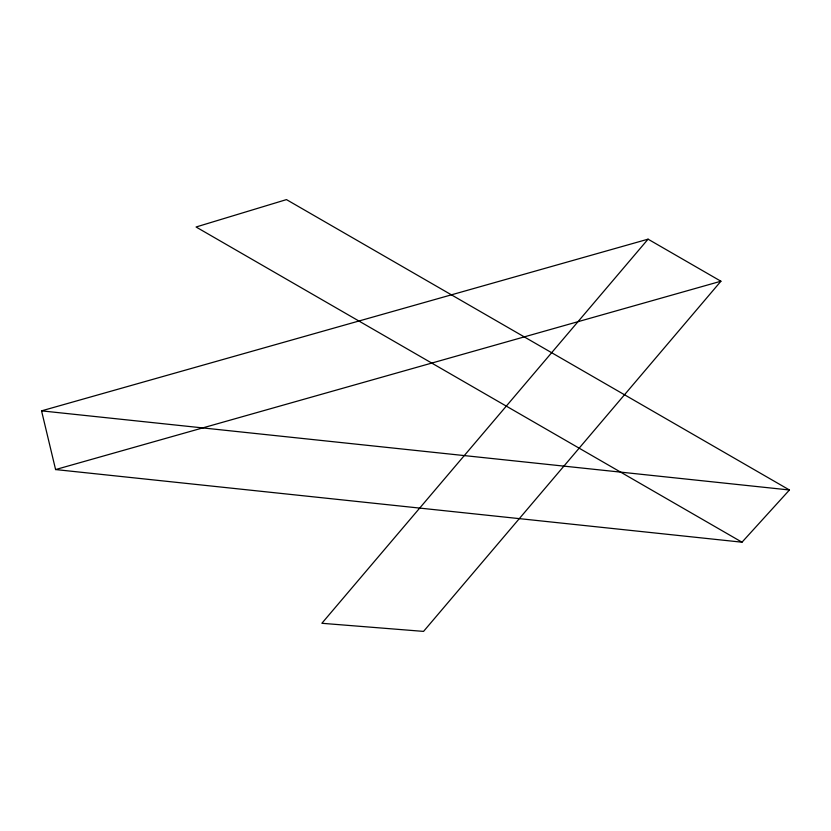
<?xml version="1.0" encoding="UTF-8"?>
<svg xmlns="http://www.w3.org/2000/svg" width="831" height="831" viewBox="0 0 831 831"><rect width="100%" height="100%" fill="white"/><g stroke="black" fill="none" stroke-linecap="round" stroke-linejoin="round"><path stroke-width="1.25" d="M648.066 239.172L321.867 623.292L423.55 631.394L720.913 281.231L648.066 239.172L41.55 410.857L55.594 469.557L742 542.196L789.45 489.989L286.466 199.606L196.064 226.998L742 542.196M55.594 469.557L720.913 281.231M41.55 410.857L789.45 489.989"/></g></svg>
